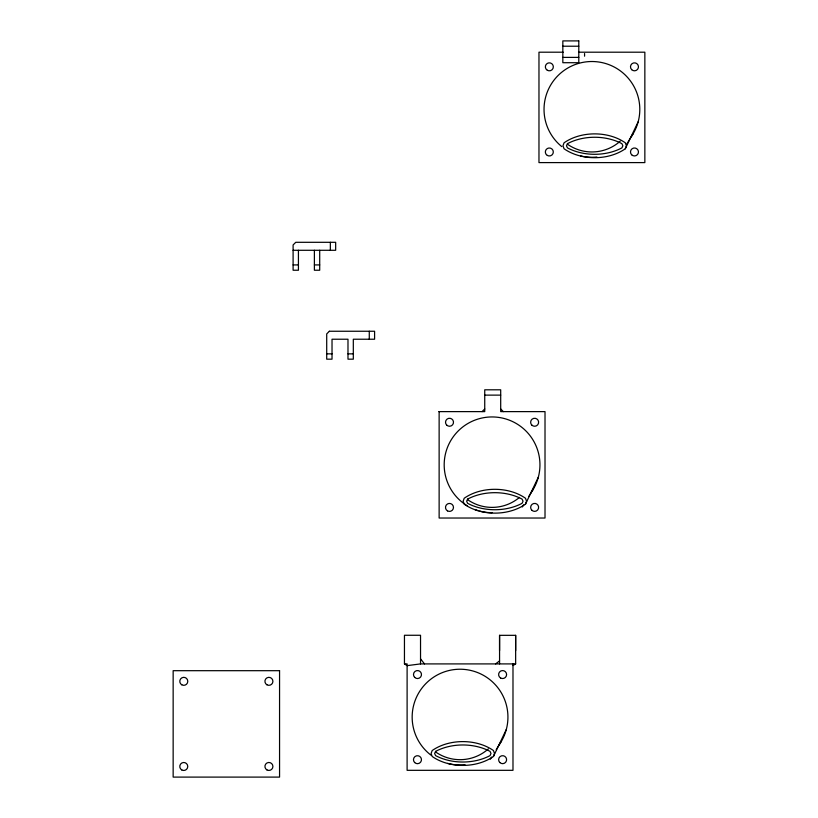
<?xml version="1.0" encoding="UTF-8"?>
<svg xmlns="http://www.w3.org/2000/svg" width="818" height="818" viewBox="0 0 818 818"><rect width="100%" height="100%" fill="white"/><g stroke="black" fill="none" stroke-linecap="round" stroke-linejoin="round"><path stroke-width="1.23" d="M499.563 663.909L499.563 635.33L515.647 635.33L515.647 650.627M512.988 665.545L515.647 663.909L515.647 635.33M625.31 148.764L626.394 145.788L625.31 142.813C608.265 130.9 581.097 130.9 564.052 142.813L562.968 145.788L564.052 148.764C581.097 160.676 608.265 160.676 625.31 148.764L638.163 121.79M525.473 504.195L526.547 501.219L525.473 498.244C508.418 486.332 481.26 486.332 464.215 498.244L463.131 501.219L464.215 504.195C481.26 516.107 508.418 516.107 525.473 504.195L538.326 477.221M493.448 756.476L494.522 753.501L493.448 750.535C476.393 738.623 449.235 738.623 432.19 750.535L431.106 753.501L432.19 756.476C449.235 768.388 476.393 768.388 493.448 756.476L506.301 729.503M626.772 144.04L633.377 133.344M522.303 506.966L523.622 504.829M528.909 496.26L533.54 488.765M490.279 759.247L491.598 757.11M496.229 749.615L501.516 741.057M482.078 411.618L484.737 408.959M495.575 663.909L499.563 660.903M420.534 663.909L407.108 665.637L404.45 663.909L404.45 635.269L420.534 635.269L420.534 663.909L515.647 663.909M562.835 46.217L578.796 46.217M563.213 52.199L538.97 52.199L538.97 162.598L644.85 162.598L644.85 52.199L578.52 52.199M562.835 57.393L578.796 57.393M293.1 250.288L335.666 250.288L335.666 242.302L295.758 242.302L293.1 244.96L293.1 270.237L298.427 270.237L298.427 250.288M293.1 264.92L298.427 264.92M314.388 264.92L319.705 264.92M326.709 353.857L332.026 353.857M347.987 353.857L353.315 353.857M484.737 395.125L500.698 395.125M438.867 411.618L484.737 411.618L484.737 389.808L500.698 389.808L500.698 411.618L545.013 411.618L545.013 518.029L439.133 518.029L439.133 411.618M404.45 663.909L407.108 663.909L407.108 770.321L512.988 770.321L512.988 663.909M500.698 408.959L503.356 411.618M420.534 658.848L424.522 663.909M584.573 53.528L584.573 56.197M499.563 635.33L499.563 650.627M369.276 331.249L369.276 339.225M330.349 242.302L330.349 250.288M319.705 250.288L319.705 270.237L314.388 270.237L314.388 250.288M430.902 755.106A47.884 47.884 0 0 1 421.802 688.296A47.884 47.884 0 0 1 488.53 678.623A47.884 47.884 0 0 1 498.796 745.249M465.043 764.738A47.884 47.884 0 0 1 447.651 763.368M488.356 748.899A42.567 42.567 0 0 1 435.646 751.987M467.058 505.657A47.884 47.884 0 0 1 451.904 438.755A47.884 47.884 0 0 1 519.185 425.36A47.884 47.884 0 0 1 530.81 492.968M492.068 512.712A47.884 47.884 0 0 1 479.675 511.076M478.479 510.739A47.884 47.884 0 0 1 474.921 509.532M519.44 497.426A42.567 42.567 0 0 1 467.671 499.696M620.218 141.187A42.567 42.567 0 0 1 567.508 144.265M561.772 146.606A47.884 47.884 0 0 1 553.929 80.246A47.884 47.884 0 0 1 620.054 70.655A47.884 47.884 0 0 1 631.384 136.514M596.915 157.015A47.884 47.884 0 0 1 580.729 155.952M567.457 143.661L566.496 145.778L567.457 147.894C583.561 156.442 605.801 156.442 621.905 147.894L622.866 145.778L621.905 143.661C605.801 135.113 583.561 135.113 567.457 143.661M467.61 499.092L466.659 501.209L467.61 503.326C483.724 511.874 505.964 511.874 522.068 503.326L523.029 501.209L522.068 499.092C505.964 490.544 483.724 490.544 467.61 499.092M435.595 751.374L434.634 753.49L435.595 755.617C451.7 764.155 473.939 764.155 490.043 755.617L491.004 753.49L490.043 751.374C473.939 742.836 451.7 742.836 435.595 751.374M329.368 331.249L326.709 333.908L326.709 359.174L332.026 359.174L332.026 339.225L347.987 339.225L347.987 359.174L353.315 359.174L353.315 339.225L374.593 339.225L374.593 331.249L329.368 331.249M578.796 40.9L562.835 40.9L562.835 62.71L578.796 62.71L578.796 40.9M279.562 670.688L173.15 670.688L173.15 777.1L279.562 777.1L279.562 670.688M266.924 769.912A3.988 3.988 0 0 0 272.905 766.456A3.988 3.988 0 0 0 266.924 763A3.988 3.988 0 0 0 266.924 769.912M181.79 684.789A3.988 3.988 0 0 0 187.782 681.333A3.988 3.988 0 0 0 181.79 677.877A3.988 3.988 0 0 0 181.79 684.789M181.77 769.932A3.988 3.988 0 0 0 187.762 766.486A3.988 3.988 0 0 0 181.77 763.03A3.988 3.988 0 0 0 181.77 769.932M266.924 684.789A3.988 3.988 0 0 0 272.905 681.333A3.988 3.988 0 0 0 266.924 677.877A3.988 3.988 0 0 0 266.924 684.789M414.644 762.519A3.988 3.988 0 0 0 421.321 760.73A3.988 3.988 0 0 0 416.434 755.842A3.988 3.988 0 0 0 414.644 762.519M499.788 762.499A3.988 3.988 0 0 0 506.465 760.709A3.988 3.988 0 0 0 501.577 755.822A3.988 3.988 0 0 0 499.788 762.499M500.616 678.01A3.988 3.988 0 0 0 506.598 674.553A3.988 3.988 0 0 0 500.616 671.097A3.988 3.988 0 0 0 500.616 678.01M414.665 677.376A3.988 3.988 0 0 0 421.342 675.586A3.988 3.988 0 0 0 416.454 670.699A3.988 3.988 0 0 0 414.665 677.376M531.812 425.084A3.988 3.988 0 0 0 538.489 423.295A3.988 3.988 0 0 0 533.602 418.407A3.988 3.988 0 0 0 531.812 425.084M447.487 510.872A3.988 3.988 0 0 0 453.479 507.416A3.988 3.988 0 0 0 447.487 503.96A3.988 3.988 0 0 0 447.487 510.872M531.812 510.207A3.988 3.988 0 0 0 538.489 508.428A3.988 3.988 0 0 0 533.602 503.54A3.988 3.988 0 0 0 531.812 510.207M446.689 425.084A3.988 3.988 0 0 0 453.366 423.295A3.988 3.988 0 0 0 448.479 418.407A3.988 3.988 0 0 0 446.689 425.084M547.334 155.44A3.988 3.988 0 0 0 553.316 151.984A3.988 3.988 0 0 0 547.334 148.528A3.988 3.988 0 0 0 547.334 155.44M631.66 69.653A3.988 3.988 0 0 0 638.326 67.863A3.988 3.988 0 0 0 633.449 62.976A3.988 3.988 0 0 0 631.66 69.653M547.354 70.287A3.988 3.988 0 0 0 553.336 66.831A3.988 3.988 0 0 0 547.354 63.375A3.988 3.988 0 0 0 547.354 70.287M631.66 154.786A3.988 3.988 0 0 0 638.326 152.997A3.988 3.988 0 0 0 633.449 148.109A3.988 3.988 0 0 0 631.66 154.786"/></g></svg>
